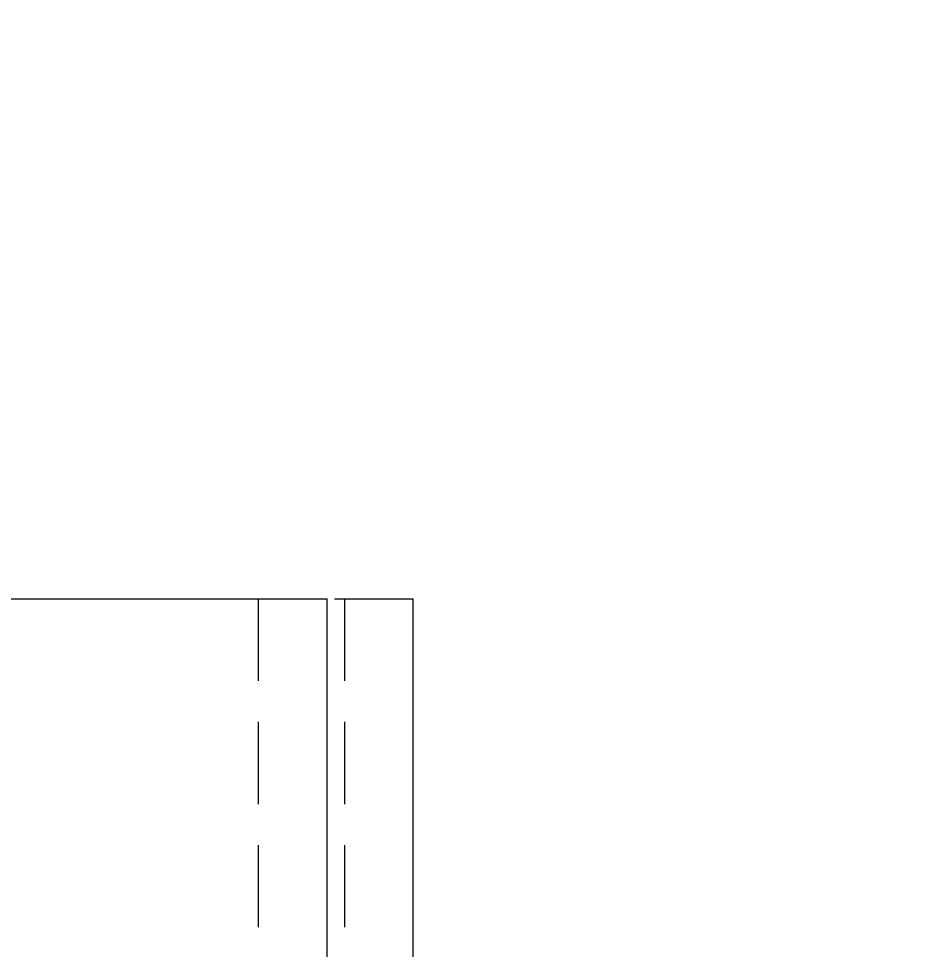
# Model space of a CAD drawing. Header units: centimetres. Extents: x -11896 to 2794, y -437 to 1921.
# Drawn here: x -2303.63 to -2298.33, y 373.83 to 379.22 of the extents above; entities that cross this region are included whole.
import ezdxf

# ---------------------------------------------------------------- set-up
doc = ezdxf.new("R2010")
doc.units = ezdxf.units.CM
doc.linetypes.add('Hidden', pattern=[0.714375, 0.47625, -0.238125])
for name, color, linetype, lineweight in [('A-ANNO-DIMS', 7, 'Continuous', 9), ('A-ANNO-DIMS-100', 7, 'Continuous', 9), ('S-COLS', 7, 'Continuous', 9)]:
    doc.layers.add(name, color=color, linetype=linetype, lineweight=lineweight)
doc.styles.add('Century Gothic_1', font='GOTHIC.TTF', dxfattribs={"height": 15})
doc.dimstyles.new('FCA_N_Cotas_E100', dxfattribs={"dimscale": 30.48, "dimtxt": 15.662524, "dimasz": 0.492126, "dimexe": 0.656168, "dimexo": 0.656168, "dimgap": 0.032808, "dimtad": 1, "dimlfac": 0.01, "dimrnd": 0.01, "dimzin": 0, "dimdsep": 46, "dimtxsty": 'Century Gothic_1', "dimblk1": 'OBLIQUE', "dimblk2": 'OBLIQUE', "dimsah": 1, "dimcen": 0.09, "dimdle": 0.656168, "dimazin": 2, "dimtfac": 1, "dimtdec": 4, "dimtix": 1, "dimtmove": 0, "dimatfit": 3, "dimfxl": 1, "dimtvp": 1, "dimtolj": 1, "dimtzin": 0, "dimarcsym": 2})

# ---------------------------------------------------------------- blocks, each defined once
blk = doc.blocks.new('FP_14-Sección 2-2')
at = {"layer": 'S-COLS'}
blk.add_line((-3752.5026, 94), (-3752.5026, 375.8588), dxfattribs=at)
blk = doc.blocks.new('HSS Rectangular-Column - 100 x 100 mm-1654927-Sección 2-2')
at = {"layer": 'S-COLS'}
blk.add_line((-3754.4076, 375.8588), (-3752.5026, 375.8588), dxfattribs=at)
at = {"layer": 'S-COLS', "linetype": 'Hidden'}
blk.add_line((-3752.9026, 375.8588), (-3752.9026, 94), dxfattribs=at)
at = {"layer": 'S-COLS'}
blk.add_blockref('FP_14-Sección 2-2', (0, 0), dxfattribs=at)
blk = doc.blocks.new('FP_17-Sección 2-2')
at = {"layer": 'S-COLS'}
blk.add_line((-3752.0026, 94), (-3752.0026, 375.8588), dxfattribs=at)
blk = doc.blocks.new('HSS Rectangular-Column - 100 x 100 mm-V16-Sección 2-2')
at = {"layer": 'S-COLS'}
blk.add_line((-3752.4597, 375.8588), (-3752.0026, 375.8588), dxfattribs=at)
at = {"layer": 'S-COLS', "linetype": 'Hidden'}
blk.add_line((-3752.4026, 375.8588), (-3752.4026, 94), dxfattribs=at)
at = {"layer": 'S-COLS'}
blk.add_blockref('FP_17-Sección 2-2', (0, 0), dxfattribs=at)
blk = doc.blocks.new('DIMBLOCK31-Sección 2-2')
at = {"layer": 'A-ANNO-DIMS-100', "lineweight": 35}
for p, q in [((-2430.668, 386.8588), (-2438.168, 394.3588)), ((-2430.668, 386.8588), (-2423.168, 379.3588)), ((-2430.668, 94), (-2438.168, 101.5)), ((-2430.668, 94), (-2423.168, 86.5))]:
    blk.add_line(p, q, dxfattribs=at)
at = {"layer": 'A-ANNO-DIMS-100'}
for p, q in [((-2430.668, 386.8588), (-2450.668, 386.8588)), ((-2430.668, 386.8588), (-2430.668, 74)), ((-2430.668, 386.8588), (-2258.8752, 386.8588)), ((-2430.668, 94), (-3209.0825, 94)), ((-2430.668, 94), (-2410.668, 94))]:
    blk.add_line(p, q, dxfattribs=at)
at = {"layer": 'A-ANNO-DIMS-100', "color": 0, "insert": (-2450.8944, 220.0433), "char_height": 15, "width": 48.926742, "attachment_point": 1, "rotation": 90, "line_spacing_factor": 0.984502, "style": 'Century Gothic_1'}
blk.add_mtext('2.93', dxfattribs=at)
blk = doc.blocks.new('_Oblique')
at = {"color": 0, "linetype": 'ByBlock', "lineweight": -2}
blk.add_line((-0.5, -0.5), (0.5, 0.5), dxfattribs=at)
blk = doc.blocks.new('DIMBLOCK35-Sección 2-2')
at = {"layer": 'A-ANNO-DIMS-100'}
for p, q in [((-2734.9293, 440.3948), (-2734.9293, 460.3948)), ((-2306.8436, 440.3948), (-2306.8436, 460.3948)), ((-2286.8436, 440.3948), (-2734.9293, 440.3948)), ((-2734.9293, 440.3948), (-2734.9293, 395.8588)), ((-2306.8436, 440.3948), (-2306.8436, 395.8588))]:
    blk.add_line(p, q, dxfattribs=at)
at = {"layer": 'A-ANNO-DIMS-100', "lineweight": 35}
for p, q in [((-2734.9293, 440.3948), (-2727.4293, 447.8948)), ((-2306.8436, 440.3948), (-2299.3436, 447.8948)), ((-2734.9293, 440.3948), (-2742.4293, 432.8948)), ((-2306.8436, 440.3948), (-2314.3436, 432.8948))]:
    blk.add_line(p, q, dxfattribs=at)
at = {"layer": 'A-ANNO-DIMS-100', "color": 0, "insert": (-2541.2726, 460.6212), "char_height": 15, "width": 48.926742, "attachment_point": 1, "line_spacing_factor": 0.984502, "style": 'Century Gothic_1'}
blk.add_mtext('4.28', dxfattribs=at)

msp = doc.modelspace()

# ---------------------------------------------------------------- block references
at = {"layer": 'S-COLS'}
for name in ['HSS Rectangular-Column - 100 x 100 mm-1654927-Sección 2-2', 'HSS Rectangular-Column - 100 x 100 mm-V16-Sección 2-2']:
    msp.add_blockref(name, (1450.659, 0), dxfattribs=at)

# ---------------------------------------------------------------- dimensions: what is measured, and where the dimension line sits
at = {"layer": 'A-ANNO-DIMS'}
dim = msp.add_linear_dim(base=(-2734.9293, 440.3948), p1=(-2306.8436, 375.8588), p2=(-2734.9293, 375.8588), dimstyle='FCA_N_Cotas_E100', override={"dimpost": '<>', "dimfxl": 428.085715}, dxfattribs=at)
dim.commit()
dim.dimension.update_dxf_attribs({"geometry": 'DIMBLOCK35-Sección 2-2', "text_midpoint": (-2520.8864, 449.2721)})
dim = msp.add_linear_dim(base=(-2430.668, 94), p1=(-2238.8752, 386.8588), p2=(-3229.0825, 94), angle=90, dimstyle='FCA_N_Cotas_E100', override={"dimpost": '<>', "dimfxl": 1032.606836}, dxfattribs=at)
dim.commit()
dim.dimension.update_dxf_attribs({"geometry": 'DIMBLOCK31-Sección 2-2', "text_midpoint": (-2439.5453, 240.4294)})

doc.saveas('drawing.dxf')
